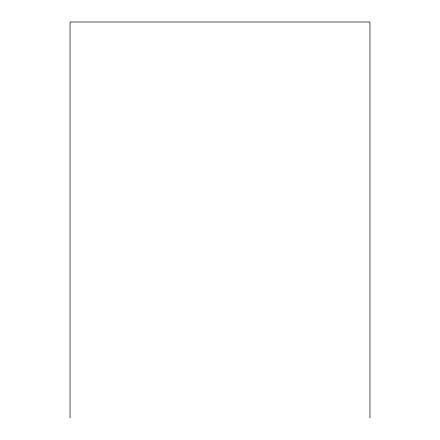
<?xml version="1.0" encoding="UTF-8"?>
<svg xmlns="http://www.w3.org/2000/svg" width="440" height="440" viewBox="0 0 440 440"><rect width="100%" height="100%" fill="white"/><g stroke="black" fill="none" stroke-linecap="round" stroke-linejoin="round"><path stroke-width="0.66" d="M369.947 418L369.947 22L70.054 22L70.054 418"/></g></svg>
